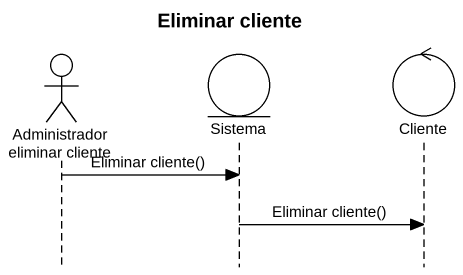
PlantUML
@startuml
title Eliminar cliente
hide footbox
actor "Administrador eliminar cliente" as Administrador_eliminar
entity Sistema
control Cliente

Administrador_eliminar -> Sistema : Eliminar cliente()
Sistema -> Cliente : Eliminar cliente()
@enduml
